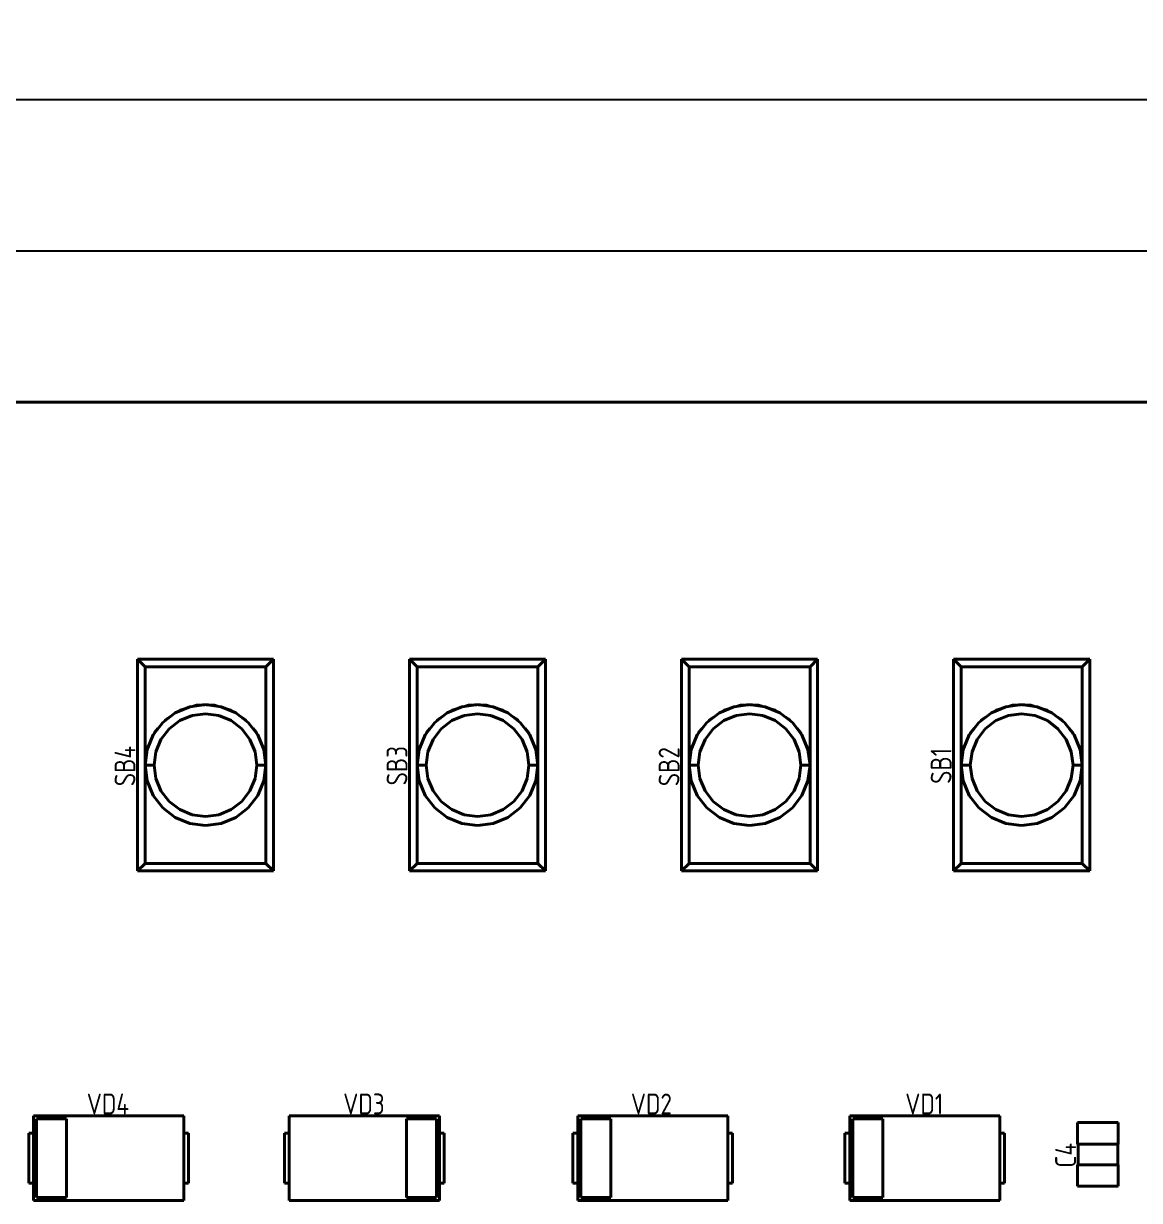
# Model space of a CAD drawing. Extents: x 193 to 1101, y 70 to 664.
# Drawn here: x 513.7 to 587.5, y 514.4 to 592.2 of the extents above; entities that cross this region are included whole.
import ezdxf

# ---------------------------------------------------------------- set-up
doc = ezdxf.new("R2010")
doc.units = 0
doc.header["$MEASUREMENT"] = 0
doc.layers.get('0').update_dxf_attribs({"linetype": 'CONTINUOUS'})
doc.layers.get('DEFPOINTS').update_dxf_attribs({"linetype": 'CONTINUOUS'})
doc.layers.add('Основная', color=7, linetype='CONTINUOUS', lineweight=40)
doc.styles.add('GOST type A0', font='', dxfattribs={"oblique": 15, "height": 3.5})
doc.styles.get('GOST type A0').set_extended_font_data('GOST type A')
doc.dimstyles.new('GOST type A', dxfattribs={"dimtxt": 3.5, "dimasz": 3, "dimexe": 2, "dimexo": 0, "dimgap": 1, "dimtad": 1, "dimtoh": 1, "dimtxsty": 'GOST type A0', "dimcen": 0, "dimazin": 2, "dimtfac": 1, "dimtmove": 0, "dimatfit": 3, "dimfxl": 1, "dimarcsym": 0})

# ---------------------------------------------------------------- blocks, each defined once
blk = doc.blocks.new('*D8')
at = {"color": 0, "lineweight": -2, "transparency": 16777216}
for p, q in [((306.792, 567.152), (306.792, 589.152)), ((626.792, 567.152), (626.792, 589.152)), ((623.792, 587.152), (309.792, 587.152))]:
    blk.add_line(p, q, dxfattribs=at)
at = {"color": 0, "transparency": 16777216}
for points in [[(309.792, 587.652), (309.792, 586.652), (306.792, 587.152)], [(623.792, 587.652), (623.792, 586.652), (626.792, 587.152)]]:
    blk.add_solid(points, dxfattribs=at)
at = {"layer": 'DEFPOINTS', "color": 0, "transparency": 16777216}
for p in [(306.792, 587.152), (306.792, 567.152), (626.792, 567.152)]:
    blk.add_point(p, dxfattribs=at)
at = {"color": 0, "transparency": 16777216, "insert": (466.792, 589.902), "char_height": 3.5, "attachment_point": 5, "style": 'GOST type A0'}
blk.add_mtext('160*', dxfattribs=at)
blk = doc.blocks.new('*D9')
at = {"color": 0, "lineweight": -2, "transparency": 16777216}
for p, q in [((316.792, 557.152), (316.792, 579.152)), ((616.792, 557.152), (616.792, 579.152)), ((613.792, 577.152), (319.792, 577.152))]:
    blk.add_line(p, q, dxfattribs=at)
at = {"color": 0, "transparency": 16777216}
for points in [[(319.792, 577.652), (319.792, 576.652), (316.792, 577.152)], [(613.792, 577.652), (613.792, 576.652), (616.792, 577.152)]]:
    blk.add_solid(points, dxfattribs=at)
at = {"layer": 'DEFPOINTS', "color": 0, "transparency": 16777216}
for p in [(316.792, 577.152), (316.792, 557.152), (616.792, 557.152)]:
    blk.add_point(p, dxfattribs=at)
at = {"color": 0, "transparency": 16777216, "insert": (466.792, 579.902), "char_height": 3.5, "attachment_point": 5, "style": 'GOST type A0'}
blk.add_mtext('150*', dxfattribs=at)

msp = doc.modelspace()

# ---------------------------------------------------------------- linework, layer by layer
at = {"layer": 'Основная'}
for p, q in [((626.792, 567.152), (306.792, 567.152)), ((524.002, 550.152), (521.242, 550.152)), ((521.242, 550.152), (521.242, 536.152)), ((521.242, 550.152), (524.002, 550.152)), ((521.242, 550.152), (521.242, 547.432)), ((521.242, 550.152), (521.742, 549.652)), ((524.002, 550.152), (521.242, 550.152)), ((521.242, 550.152), (521.242, 536.152)), ((521.242, 550.152), (524.002, 550.152)), ((521.242, 550.152), (521.242, 547.432)), ((521.242, 550.152), (521.742, 549.652)), ((521.742, 549.652), (529.742, 549.652)), ((521.742, 549.652), (521.742, 543.152)), ((521.742, 549.652), (529.742, 549.652)), ((521.742, 549.652), (521.742, 543.152)), ((527.482, 550.152), (524.002, 550.152)), ((527.482, 550.152), (524.002, 550.152)), ((527.482, 550.152), (524.002, 550.152)), ((527.482, 550.152), (524.002, 550.152)), ((530.242, 550.152), (527.482, 550.152)), ((527.482, 550.152), (530.242, 550.152)), ((530.242, 550.152), (527.482, 550.152)), ((527.482, 550.152), (530.242, 550.152)), ((530.242, 550.152), (529.742, 549.652)), ((530.242, 550.152), (529.742, 549.652)), ((529.742, 549.652), (529.742, 543.152)), ((529.742, 549.652), (529.742, 543.152)), ((530.242, 536.152), (530.242, 550.152)), ((530.242, 550.152), (530.242, 547.432)), ((530.242, 536.152), (530.242, 550.152)), ((530.242, 550.152), (530.242, 547.432)), ((542.002, 550.152), (539.242, 550.152)), ((539.242, 550.152), (539.242, 536.152)), ((539.242, 550.152), (542.002, 550.152)), ((539.242, 550.152), (539.242, 547.432)), ((539.242, 550.152), (539.742, 549.652)), ((542.002, 550.152), (539.242, 550.152)), ((539.242, 550.152), (539.242, 536.152)), ((539.242, 550.152), (542.002, 550.152)), ((539.242, 550.152), (539.242, 547.432)), ((539.242, 550.152), (539.742, 549.652)), ((539.742, 549.652), (547.742, 549.652)), ((539.742, 549.652), (539.742, 543.152)), ((539.742, 549.652), (547.742, 549.652)), ((539.742, 549.652), (539.742, 543.152)), ((545.482, 550.152), (542.002, 550.152)), ((545.482, 550.152), (542.002, 550.152)), ((545.482, 550.152), (542.002, 550.152)), ((545.482, 550.152), (542.002, 550.152)), ((548.242, 550.152), (545.482, 550.152)), ((545.482, 550.152), (548.242, 550.152)), ((548.242, 550.152), (545.482, 550.152)), ((545.482, 550.152), (548.242, 550.152)), ((548.242, 550.152), (547.742, 549.652)), ((548.242, 550.152), (547.742, 549.652)), ((547.742, 549.652), (547.742, 543.152)), ((547.742, 549.652), (547.742, 543.152)), ((548.242, 536.152), (548.242, 550.152)), ((548.242, 550.152), (548.242, 547.432)), ((548.242, 536.152), (548.242, 550.152)), ((548.242, 550.152), (548.242, 547.432)), ((560.002, 550.152), (557.242, 550.152)), ((557.242, 550.152), (557.242, 536.152)), ((557.242, 550.152), (560.002, 550.152)), ((557.242, 550.152), (557.242, 547.432)), ((557.242, 550.152), (557.742, 549.652)), ((560.002, 550.152), (557.242, 550.152)), ((557.242, 550.152), (557.242, 536.152)), ((557.242, 550.152), (560.002, 550.152)), ((557.242, 550.152), (557.242, 547.432)), ((557.242, 550.152), (557.742, 549.652)), ((557.742, 549.652), (565.742, 549.652)), ((557.742, 549.652), (557.742, 543.152)), ((557.742, 549.652), (565.742, 549.652)), ((557.742, 549.652), (557.742, 543.152)), ((563.482, 550.152), (560.002, 550.152)), ((563.482, 550.152), (560.002, 550.152)), ((563.482, 550.152), (560.002, 550.152)), ((563.482, 550.152), (560.002, 550.152)), ((566.242, 550.152), (563.482, 550.152)), ((563.482, 550.152), (566.242, 550.152)), ((566.242, 550.152), (563.482, 550.152)), ((563.482, 550.152), (566.242, 550.152)), ((566.242, 550.152), (565.742, 549.652)), ((566.242, 550.152), (565.742, 549.652)), ((565.742, 549.652), (565.742, 543.152)), ((565.742, 549.652), (565.742, 543.152)), ((566.242, 536.152), (566.242, 550.152)), ((566.242, 550.152), (566.242, 547.432)), ((566.242, 536.152), (566.242, 550.152)), ((566.242, 550.152), (566.242, 547.432)), ((578.002, 550.152), (575.242, 550.152)), ((575.242, 550.152), (575.242, 536.152)), ((575.242, 550.152), (578.002, 550.152)), ((575.242, 550.152), (575.242, 547.432)), ((575.242, 550.152), (575.742, 549.652)), ((578.002, 550.152), (575.242, 550.152)), ((575.242, 550.152), (575.242, 536.152)), ((575.242, 550.152), (578.002, 550.152)), ((575.242, 550.152), (575.242, 547.432)), ((575.242, 550.152), (575.742, 549.652)), ((575.742, 549.652), (583.742, 549.652)), ((575.742, 549.652), (575.742, 543.152)), ((575.742, 549.652), (583.742, 549.652)), ((575.742, 549.652), (575.742, 543.152)), ((581.482, 550.152), (578.002, 550.152)), ((581.482, 550.152), (578.002, 550.152)), ((581.482, 550.152), (578.002, 550.152)), ((581.482, 550.152), (578.002, 550.152)), ((584.242, 550.152), (581.482, 550.152)), ((581.482, 550.152), (584.242, 550.152)), ((584.242, 550.152), (581.482, 550.152)), ((581.482, 550.152), (584.242, 550.152)), ((584.242, 550.152), (583.742, 549.652)), ((584.242, 550.152), (583.742, 549.652)), ((583.742, 549.652), (583.742, 543.152)), ((583.742, 549.652), (583.742, 543.152)), ((584.242, 536.152), (584.242, 550.152)), ((584.242, 550.152), (584.242, 547.432)), ((584.242, 536.152), (584.242, 550.152)), ((584.242, 550.152), (584.242, 547.432)), ((521.242, 547.432), (521.242, 538.872)), ((521.242, 547.432), (521.242, 538.872)), ((530.242, 547.432), (530.242, 538.872)), ((530.242, 547.432), (530.242, 538.872)), ((539.242, 547.432), (539.242, 538.872)), ((539.242, 547.432), (539.242, 538.872)), ((548.242, 547.432), (548.242, 538.872)), ((548.242, 547.432), (548.242, 538.872)), ((557.242, 547.432), (557.242, 538.872)), ((557.242, 547.432), (557.242, 538.872)), ((566.242, 547.432), (566.242, 538.872)), ((566.242, 547.432), (566.242, 538.872)), ((575.242, 547.432), (575.242, 538.872)), ((575.242, 547.432), (575.242, 538.872)), ((584.242, 547.432), (584.242, 538.872)), ((584.242, 547.432), (584.242, 538.872)), ((523.742, 546.616), (522.914, 545.98)), ((523.742, 546.616), (522.914, 545.98)), ((524.706, 547.016), (523.742, 546.616)), ((524.706, 547.016), (523.742, 546.616)), ((524.058, 546.78), (523.918, 546.688)), ((524.058, 546.78), (523.918, 546.688)), ((524.352, 546.868), (524.058, 546.78)), ((524.352, 546.868), (524.058, 546.78)), ((525.742, 547.152), (524.706, 547.016)), ((525.742, 547.152), (524.706, 547.016)), ((525.742, 546.552), (524.862, 546.436)), ((525.742, 546.552), (524.862, 546.436)), ((525.142, 547.106), (524.944, 547.046)), ((525.142, 547.106), (524.944, 547.046)), ((525.542, 547.146), (525.142, 547.106)), ((525.542, 547.146), (525.142, 547.106)), ((525.142, 547.106), (525.142, 547.072)), ((525.142, 547.106), (525.142, 547.072)), ((525.704, 547.146), (525.542, 547.146)), ((525.704, 547.146), (525.542, 547.146)), ((525.742, 547.152), (526.778, 547.016)), ((525.742, 547.152), (526.778, 547.016)), ((525.742, 546.552), (526.622, 546.436)), ((525.742, 546.552), (526.622, 546.436)), ((525.942, 547.146), (525.78, 547.146)), ((525.942, 547.146), (525.78, 547.146)), ((525.942, 547.146), (526.342, 547.106)), ((525.942, 547.146), (526.342, 547.106)), ((526.342, 547.106), (526.342, 547.072)), ((526.342, 547.106), (526.542, 547.046)), ((526.342, 547.106), (526.342, 547.072)), ((526.342, 547.106), (526.542, 547.046)), ((526.778, 547.016), (527.742, 546.616)), ((526.778, 547.016), (527.742, 546.616)), ((527.132, 546.868), (527.426, 546.78)), ((527.132, 546.868), (527.426, 546.78)), ((527.426, 546.78), (527.568, 546.688)), ((527.426, 546.78), (527.568, 546.688)), ((527.742, 546.616), (528.57, 545.98)), ((527.742, 546.616), (528.57, 545.98)), ((541.742, 546.616), (540.914, 545.98)), ((541.742, 546.616), (540.914, 545.98)), ((542.706, 547.016), (541.742, 546.616)), ((542.706, 547.016), (541.742, 546.616)), ((542.058, 546.78), (541.918, 546.688)), ((542.058, 546.78), (541.918, 546.688)), ((542.352, 546.868), (542.058, 546.78)), ((542.352, 546.868), (542.058, 546.78)), ((543.742, 547.152), (542.706, 547.016)), ((543.742, 547.152), (542.706, 547.016)), ((543.742, 546.552), (542.862, 546.436)), ((543.742, 546.552), (542.862, 546.436)), ((543.142, 547.106), (542.944, 547.046)), ((543.142, 547.106), (542.944, 547.046)), ((543.542, 547.146), (543.142, 547.106)), ((543.542, 547.146), (543.142, 547.106)), ((543.142, 547.106), (543.142, 547.072)), ((543.142, 547.106), (543.142, 547.072)), ((543.704, 547.146), (543.542, 547.146)), ((543.704, 547.146), (543.542, 547.146)), ((543.742, 547.152), (544.778, 547.016)), ((543.742, 547.152), (544.778, 547.016)), ((543.742, 546.552), (544.622, 546.436)), ((543.742, 546.552), (544.622, 546.436)), ((543.942, 547.146), (543.78, 547.146)), ((543.942, 547.146), (543.78, 547.146)), ((543.942, 547.146), (544.342, 547.106)), ((543.942, 547.146), (544.342, 547.106)), ((544.342, 547.106), (544.342, 547.072)), ((544.342, 547.106), (544.542, 547.046)), ((544.342, 547.106), (544.342, 547.072)), ((544.342, 547.106), (544.542, 547.046)), ((544.778, 547.016), (545.742, 546.616)), ((544.778, 547.016), (545.742, 546.616)), ((545.132, 546.868), (545.426, 546.78)), ((545.132, 546.868), (545.426, 546.78)), ((545.426, 546.78), (545.568, 546.688)), ((545.426, 546.78), (545.568, 546.688)), ((545.742, 546.616), (546.57, 545.98)), ((545.742, 546.616), (546.57, 545.98)), ((559.742, 546.616), (558.914, 545.98)), ((559.742, 546.616), (558.914, 545.98)), ((560.706, 547.016), (559.742, 546.616)), ((560.706, 547.016), (559.742, 546.616)), ((560.058, 546.78), (559.918, 546.688)), ((560.058, 546.78), (559.918, 546.688)), ((560.352, 546.868), (560.058, 546.78)), ((560.352, 546.868), (560.058, 546.78)), ((561.742, 547.152), (560.706, 547.016)), ((561.742, 547.152), (560.706, 547.016)), ((561.742, 546.552), (560.862, 546.436)), ((561.742, 546.552), (560.862, 546.436)), ((561.142, 547.106), (560.944, 547.046)), ((561.142, 547.106), (560.944, 547.046)), ((561.542, 547.146), (561.142, 547.106)), ((561.542, 547.146), (561.142, 547.106)), ((561.142, 547.106), (561.142, 547.072)), ((561.142, 547.106), (561.142, 547.072)), ((561.704, 547.146), (561.542, 547.146)), ((561.704, 547.146), (561.542, 547.146)), ((561.742, 547.152), (562.778, 547.016)), ((561.742, 547.152), (562.778, 547.016)), ((561.742, 546.552), (562.622, 546.436)), ((561.742, 546.552), (562.622, 546.436)), ((561.942, 547.146), (561.78, 547.146)), ((561.942, 547.146), (561.78, 547.146)), ((561.942, 547.146), (562.342, 547.106)), ((561.942, 547.146), (562.342, 547.106)), ((562.342, 547.106), (562.342, 547.072)), ((562.342, 547.106), (562.542, 547.046)), ((562.342, 547.106), (562.342, 547.072)), ((562.342, 547.106), (562.542, 547.046)), ((562.778, 547.016), (563.742, 546.616)), ((562.778, 547.016), (563.742, 546.616)), ((563.132, 546.868), (563.426, 546.78)), ((563.132, 546.868), (563.426, 546.78)), ((563.426, 546.78), (563.568, 546.688)), ((563.426, 546.78), (563.568, 546.688)), ((563.742, 546.616), (564.57, 545.98)), ((563.742, 546.616), (564.57, 545.98)), ((577.742, 546.616), (576.914, 545.98)), ((577.742, 546.616), (576.914, 545.98)), ((578.706, 547.016), (577.742, 546.616)), ((578.706, 547.016), (577.742, 546.616)), ((578.058, 546.78), (577.918, 546.688)), ((578.058, 546.78), (577.918, 546.688)), ((578.352, 546.868), (578.058, 546.78)), ((578.352, 546.868), (578.058, 546.78)), ((579.742, 547.152), (578.706, 547.016)), ((579.742, 547.152), (578.706, 547.016)), ((579.742, 546.552), (578.862, 546.436)), ((579.742, 546.552), (578.862, 546.436)), ((579.142, 547.106), (578.944, 547.046)), ((579.142, 547.106), (578.944, 547.046)), ((579.542, 547.146), (579.142, 547.106)), ((579.542, 547.146), (579.142, 547.106)), ((579.142, 547.106), (579.142, 547.072)), ((579.142, 547.106), (579.142, 547.072)), ((579.704, 547.146), (579.542, 547.146)), ((579.704, 547.146), (579.542, 547.146)), ((579.742, 547.152), (580.778, 547.016)), ((579.742, 547.152), (580.778, 547.016)), ((579.742, 546.552), (580.622, 546.436)), ((579.742, 546.552), (580.622, 546.436)), ((579.942, 547.146), (579.78, 547.146)), ((579.942, 547.146), (579.78, 547.146)), ((579.942, 547.146), (580.342, 547.106)), ((579.942, 547.146), (580.342, 547.106)), ((580.342, 547.106), (580.342, 547.072)), ((580.342, 547.106), (580.542, 547.046)), ((580.342, 547.106), (580.342, 547.072)), ((580.342, 547.106), (580.542, 547.046)), ((580.778, 547.016), (581.742, 546.616)), ((580.778, 547.016), (581.742, 546.616)), ((581.132, 546.868), (581.426, 546.78)), ((581.132, 546.868), (581.426, 546.78)), ((581.426, 546.78), (581.568, 546.688)), ((581.426, 546.78), (581.568, 546.688)), ((581.742, 546.616), (582.57, 545.98)), ((581.742, 546.616), (582.57, 545.98)), ((522.914, 545.98), (522.278, 545.152)), ((522.914, 545.98), (522.278, 545.152)), ((523.108, 546.162), (523.026, 546.066)), ((523.108, 546.162), (523.026, 546.066)), ((523.388, 546.344), (523.108, 546.162)), ((523.388, 546.344), (523.108, 546.162)), ((524.042, 546.096), (523.338, 545.556)), ((524.042, 546.096), (523.338, 545.556)), ((524.862, 546.436), (524.042, 546.096)), ((524.862, 546.436), (524.042, 546.096)), ((526.622, 546.436), (527.442, 546.096)), ((526.622, 546.436), (527.442, 546.096)), ((527.442, 546.096), (528.146, 545.556)), ((527.442, 546.096), (528.146, 545.556)), ((528.096, 546.344), (528.376, 546.162)), ((528.096, 546.344), (528.376, 546.162)), ((528.376, 546.162), (528.458, 546.066)), ((528.376, 546.162), (528.458, 546.066)), ((528.57, 545.98), (529.206, 545.152)), ((528.57, 545.98), (529.206, 545.152)), ((540.914, 545.98), (540.278, 545.152)), ((540.914, 545.98), (540.278, 545.152)), ((541.108, 546.162), (541.026, 546.066)), ((541.108, 546.162), (541.026, 546.066)), ((541.388, 546.344), (541.108, 546.162)), ((541.388, 546.344), (541.108, 546.162)), ((542.042, 546.096), (541.338, 545.556)), ((542.042, 546.096), (541.338, 545.556)), ((542.862, 546.436), (542.042, 546.096)), ((542.862, 546.436), (542.042, 546.096)), ((544.622, 546.436), (545.442, 546.096)), ((544.622, 546.436), (545.442, 546.096)), ((545.442, 546.096), (546.146, 545.556)), ((545.442, 546.096), (546.146, 545.556)), ((546.096, 546.344), (546.376, 546.162)), ((546.096, 546.344), (546.376, 546.162)), ((546.376, 546.162), (546.458, 546.066)), ((546.376, 546.162), (546.458, 546.066)), ((546.57, 545.98), (547.206, 545.152)), ((546.57, 545.98), (547.206, 545.152)), ((558.914, 545.98), (558.278, 545.152)), ((558.914, 545.98), (558.278, 545.152)), ((559.108, 546.162), (559.026, 546.066)), ((559.108, 546.162), (559.026, 546.066)), ((559.388, 546.344), (559.108, 546.162)), ((559.388, 546.344), (559.108, 546.162)), ((560.042, 546.096), (559.338, 545.556)), ((560.042, 546.096), (559.338, 545.556)), ((560.862, 546.436), (560.042, 546.096)), ((560.862, 546.436), (560.042, 546.096)), ((562.622, 546.436), (563.442, 546.096)), ((562.622, 546.436), (563.442, 546.096)), ((563.442, 546.096), (564.146, 545.556)), ((563.442, 546.096), (564.146, 545.556)), ((564.096, 546.344), (564.376, 546.162)), ((564.096, 546.344), (564.376, 546.162)), ((564.376, 546.162), (564.458, 546.066)), ((564.376, 546.162), (564.458, 546.066)), ((564.57, 545.98), (565.206, 545.152)), ((564.57, 545.98), (565.206, 545.152)), ((576.914, 545.98), (576.278, 545.152)), ((576.914, 545.98), (576.278, 545.152)), ((577.108, 546.162), (577.026, 546.066)), ((577.108, 546.162), (577.026, 546.066)), ((577.388, 546.344), (577.108, 546.162)), ((577.388, 546.344), (577.108, 546.162)), ((578.042, 546.096), (577.338, 545.556)), ((578.042, 546.096), (577.338, 545.556)), ((578.862, 546.436), (578.042, 546.096)), ((578.862, 546.436), (578.042, 546.096)), ((580.622, 546.436), (581.442, 546.096)), ((580.622, 546.436), (581.442, 546.096)), ((581.442, 546.096), (582.146, 545.556)), ((581.442, 546.096), (582.146, 545.556)), ((582.096, 546.344), (582.376, 546.162)), ((582.096, 546.344), (582.376, 546.162)), ((582.376, 546.162), (582.458, 546.066)), ((582.376, 546.162), (582.458, 546.066)), ((582.57, 545.98), (583.206, 545.152)), ((582.57, 545.98), (583.206, 545.152)), ((522.278, 545.152), (521.878, 544.188)), ((522.278, 545.152), (521.878, 544.188)), ((522.37, 545.304), (522.336, 545.226)), ((522.37, 545.304), (522.336, 545.226)), ((522.596, 545.568), (522.37, 545.304)), ((522.596, 545.568), (522.37, 545.304)), ((523.338, 545.556), (522.798, 544.852)), ((523.338, 545.556), (522.798, 544.852)), ((528.146, 545.556), (528.686, 544.852)), ((528.146, 545.556), (528.686, 544.852)), ((528.888, 545.568), (529.114, 545.304)), ((528.888, 545.568), (529.114, 545.304)), ((529.114, 545.304), (529.15, 545.226)), ((529.114, 545.304), (529.15, 545.226)), ((529.206, 545.152), (529.606, 544.188)), ((529.206, 545.152), (529.606, 544.188)), ((540.278, 545.152), (539.878, 544.188)), ((540.278, 545.152), (539.878, 544.188)), ((540.37, 545.304), (540.336, 545.226)), ((540.37, 545.304), (540.336, 545.226)), ((540.596, 545.568), (540.37, 545.304)), ((540.596, 545.568), (540.37, 545.304)), ((541.338, 545.556), (540.798, 544.852)), ((541.338, 545.556), (540.798, 544.852)), ((546.146, 545.556), (546.686, 544.852)), ((546.146, 545.556), (546.686, 544.852)), ((546.888, 545.568), (547.114, 545.304)), ((546.888, 545.568), (547.114, 545.304)), ((547.114, 545.304), (547.15, 545.226)), ((547.114, 545.304), (547.15, 545.226)), ((547.206, 545.152), (547.606, 544.188)), ((547.206, 545.152), (547.606, 544.188)), ((558.278, 545.152), (557.878, 544.188)), ((558.278, 545.152), (557.878, 544.188)), ((558.37, 545.304), (558.336, 545.226)), ((558.37, 545.304), (558.336, 545.226)), ((558.596, 545.568), (558.37, 545.304)), ((558.596, 545.568), (558.37, 545.304)), ((559.338, 545.556), (558.798, 544.852)), ((559.338, 545.556), (558.798, 544.852)), ((564.146, 545.556), (564.686, 544.852)), ((564.146, 545.556), (564.686, 544.852)), ((564.888, 545.568), (565.114, 545.304)), ((564.888, 545.568), (565.114, 545.304)), ((565.114, 545.304), (565.15, 545.226)), ((565.114, 545.304), (565.15, 545.226)), ((565.206, 545.152), (565.606, 544.188)), ((565.206, 545.152), (565.606, 544.188)), ((576.278, 545.152), (575.878, 544.188)), ((576.278, 545.152), (575.878, 544.188)), ((576.37, 545.304), (576.336, 545.226)), ((576.37, 545.304), (576.336, 545.226)), ((576.596, 545.568), (576.37, 545.304)), ((576.596, 545.568), (576.37, 545.304)), ((577.338, 545.556), (576.798, 544.852)), ((577.338, 545.556), (576.798, 544.852)), ((582.146, 545.556), (582.686, 544.852)), ((582.146, 545.556), (582.686, 544.852)), ((582.888, 545.568), (583.114, 545.304)), ((582.888, 545.568), (583.114, 545.304)), ((583.114, 545.304), (583.15, 545.226)), ((583.114, 545.304), (583.15, 545.226)), ((583.206, 545.152), (583.606, 544.188)), ((583.206, 545.152), (583.606, 544.188)), ((521.878, 544.188), (521.742, 543.152)), ((521.878, 544.188), (521.742, 543.152)), ((521.902, 544.272), (521.896, 544.23)), ((521.902, 544.272), (521.896, 544.23)), ((522.034, 544.564), (521.902, 544.272)), ((522.034, 544.564), (521.902, 544.272)), ((522.798, 544.852), (522.458, 544.032)), ((522.798, 544.852), (522.458, 544.032)), ((528.686, 544.852), (529.026, 544.032)), ((528.686, 544.852), (529.026, 544.032)), ((529.45, 544.564), (529.582, 544.272)), ((529.45, 544.564), (529.582, 544.272)), ((529.582, 544.272), (529.588, 544.23)), ((529.582, 544.272), (529.588, 544.23)), ((529.606, 544.188), (529.742, 543.152)), ((529.606, 544.188), (529.742, 543.152)), ((539.878, 544.188), (539.742, 543.152)), ((539.878, 544.188), (539.742, 543.152)), ((539.902, 544.272), (539.896, 544.23)), ((539.902, 544.272), (539.896, 544.23)), ((540.034, 544.564), (539.902, 544.272)), ((540.034, 544.564), (539.902, 544.272)), ((540.798, 544.852), (540.458, 544.032)), ((540.798, 544.852), (540.458, 544.032)), ((546.686, 544.852), (547.026, 544.032)), ((546.686, 544.852), (547.026, 544.032)), ((547.45, 544.564), (547.582, 544.272)), ((547.45, 544.564), (547.582, 544.272)), ((547.582, 544.272), (547.588, 544.23)), ((547.582, 544.272), (547.588, 544.23)), ((547.606, 544.188), (547.742, 543.152)), ((547.606, 544.188), (547.742, 543.152)), ((557.878, 544.188), (557.742, 543.152)), ((557.878, 544.188), (557.742, 543.152)), ((557.902, 544.272), (557.896, 544.23)), ((557.902, 544.272), (557.896, 544.23)), ((558.034, 544.564), (557.902, 544.272)), ((558.034, 544.564), (557.902, 544.272)), ((558.798, 544.852), (558.458, 544.032)), ((558.798, 544.852), (558.458, 544.032)), ((564.686, 544.852), (565.026, 544.032)), ((564.686, 544.852), (565.026, 544.032)), ((565.45, 544.564), (565.582, 544.272)), ((565.45, 544.564), (565.582, 544.272)), ((565.582, 544.272), (565.588, 544.23)), ((565.582, 544.272), (565.588, 544.23)), ((565.606, 544.188), (565.742, 543.152)), ((565.606, 544.188), (565.742, 543.152)), ((575.878, 544.188), (575.742, 543.152)), ((575.878, 544.188), (575.742, 543.152)), ((575.902, 544.272), (575.896, 544.23)), ((575.902, 544.272), (575.896, 544.23)), ((576.034, 544.564), (575.902, 544.272)), ((576.034, 544.564), (575.902, 544.272)), ((576.798, 544.852), (576.458, 544.032)), ((576.798, 544.852), (576.458, 544.032)), ((582.686, 544.852), (583.026, 544.032)), ((582.686, 544.852), (583.026, 544.032)), ((583.45, 544.564), (583.582, 544.272)), ((583.45, 544.564), (583.582, 544.272)), ((583.582, 544.272), (583.588, 544.23)), ((583.582, 544.272), (583.588, 544.23)), ((583.606, 544.188), (583.742, 543.152)), ((583.606, 544.188), (583.742, 543.152)), ((522.458, 544.032), (522.342, 543.152)), ((522.458, 544.032), (522.342, 543.152)), ((529.026, 544.032), (529.142, 543.152)), ((529.026, 544.032), (529.142, 543.152)), ((540.458, 544.032), (540.342, 543.152)), ((540.458, 544.032), (540.342, 543.152)), ((547.026, 544.032), (547.142, 543.152)), ((547.026, 544.032), (547.142, 543.152)), ((558.458, 544.032), (558.342, 543.152)), ((558.458, 544.032), (558.342, 543.152)), ((565.026, 544.032), (565.142, 543.152)), ((565.026, 544.032), (565.142, 543.152)), ((576.458, 544.032), (576.342, 543.152)), ((576.458, 544.032), (576.342, 543.152)), ((583.026, 544.032), (583.142, 543.152)), ((583.026, 544.032), (583.142, 543.152)), ((521.742, 543.152), (521.742, 536.652)), ((521.742, 543.152), (521.878, 542.116)), ((521.762, 543.152), (521.742, 543.152)), ((521.742, 543.152), (521.742, 536.652)), ((521.742, 543.152), (521.878, 542.116)), ((521.762, 543.152), (521.742, 543.152)), ((521.918, 543.152), (521.762, 543.152)), ((521.822, 543.152), (521.762, 543.152)), ((521.918, 543.152), (521.762, 543.152)), ((521.822, 543.152), (521.762, 543.152)), ((521.918, 543.152), (521.822, 543.152)), ((521.918, 543.152), (521.822, 543.152)), ((522.042, 543.152), (521.918, 543.152)), ((522.042, 543.152), (521.918, 543.152)), ((522.186, 543.152), (522.042, 543.152)), ((522.186, 543.152), (522.042, 543.152)), ((522.342, 543.152), (522.186, 543.152)), ((522.342, 543.152), (522.186, 543.152)), ((522.342, 543.152), (522.458, 542.272)), ((522.342, 543.152), (522.458, 542.272)), ((529.142, 543.152), (529.026, 542.272)), ((529.142, 543.152), (529.026, 542.272)), ((529.298, 543.152), (529.142, 543.152)), ((529.298, 543.152), (529.142, 543.152)), ((529.442, 543.152), (529.298, 543.152)), ((529.442, 543.152), (529.298, 543.152)), ((529.566, 543.152), (529.442, 543.152)), ((529.566, 543.152), (529.442, 543.152)), ((529.722, 543.152), (529.566, 543.152)), ((529.662, 543.152), (529.566, 543.152)), ((529.722, 543.152), (529.566, 543.152)), ((529.662, 543.152), (529.566, 543.152)), ((529.742, 543.152), (529.606, 542.116)), ((529.742, 543.152), (529.606, 542.116)), ((529.722, 543.152), (529.662, 543.152)), ((529.722, 543.152), (529.662, 543.152)), ((529.742, 543.152), (529.722, 543.152)), ((529.742, 543.152), (529.722, 543.152)), ((529.742, 543.152), (529.742, 536.652)), ((529.742, 543.152), (529.742, 536.652)), ((539.742, 543.152), (539.742, 536.652)), ((539.742, 543.152), (539.878, 542.116)), ((539.762, 543.152), (539.742, 543.152)), ((539.742, 543.152), (539.742, 536.652)), ((539.742, 543.152), (539.878, 542.116)), ((539.762, 543.152), (539.742, 543.152)), ((539.918, 543.152), (539.762, 543.152)), ((539.822, 543.152), (539.762, 543.152)), ((539.918, 543.152), (539.762, 543.152)), ((539.822, 543.152), (539.762, 543.152)), ((539.918, 543.152), (539.822, 543.152)), ((539.918, 543.152), (539.822, 543.152)), ((540.042, 543.152), (539.918, 543.152)), ((540.042, 543.152), (539.918, 543.152)), ((540.186, 543.152), (540.042, 543.152)), ((540.186, 543.152), (540.042, 543.152)), ((540.342, 543.152), (540.186, 543.152)), ((540.342, 543.152), (540.186, 543.152)), ((540.342, 543.152), (540.458, 542.272)), ((540.342, 543.152), (540.458, 542.272)), ((547.142, 543.152), (547.026, 542.272)), ((547.142, 543.152), (547.026, 542.272)), ((547.298, 543.152), (547.142, 543.152)), ((547.298, 543.152), (547.142, 543.152)), ((547.442, 543.152), (547.298, 543.152)), ((547.442, 543.152), (547.298, 543.152)), ((547.566, 543.152), (547.442, 543.152)), ((547.566, 543.152), (547.442, 543.152)), ((547.722, 543.152), (547.566, 543.152)), ((547.662, 543.152), (547.566, 543.152)), ((547.722, 543.152), (547.566, 543.152)), ((547.662, 543.152), (547.566, 543.152)), ((547.742, 543.152), (547.606, 542.116)), ((547.742, 543.152), (547.606, 542.116)), ((547.722, 543.152), (547.662, 543.152)), ((547.722, 543.152), (547.662, 543.152)), ((547.742, 543.152), (547.722, 543.152)), ((547.742, 543.152), (547.722, 543.152)), ((547.742, 543.152), (547.742, 536.652)), ((547.742, 543.152), (547.742, 536.652)), ((557.742, 543.152), (557.742, 536.652)), ((557.742, 543.152), (557.878, 542.116)), ((557.762, 543.152), (557.742, 543.152)), ((557.742, 543.152), (557.742, 536.652)), ((557.742, 543.152), (557.878, 542.116)), ((557.762, 543.152), (557.742, 543.152)), ((557.918, 543.152), (557.762, 543.152)), ((557.822, 543.152), (557.762, 543.152)), ((557.918, 543.152), (557.762, 543.152)), ((557.822, 543.152), (557.762, 543.152)), ((557.918, 543.152), (557.822, 543.152)), ((557.918, 543.152), (557.822, 543.152)), ((558.042, 543.152), (557.918, 543.152)), ((558.042, 543.152), (557.918, 543.152)), ((558.186, 543.152), (558.042, 543.152)), ((558.186, 543.152), (558.042, 543.152)), ((558.342, 543.152), (558.186, 543.152)), ((558.342, 543.152), (558.186, 543.152)), ((558.342, 543.152), (558.458, 542.272)), ((558.342, 543.152), (558.458, 542.272)), ((565.142, 543.152), (565.026, 542.272)), ((565.142, 543.152), (565.026, 542.272)), ((565.298, 543.152), (565.142, 543.152)), ((565.298, 543.152), (565.142, 543.152)), ((565.442, 543.152), (565.298, 543.152)), ((565.442, 543.152), (565.298, 543.152)), ((565.566, 543.152), (565.442, 543.152)), ((565.566, 543.152), (565.442, 543.152)), ((565.722, 543.152), (565.566, 543.152)), ((565.662, 543.152), (565.566, 543.152)), ((565.722, 543.152), (565.566, 543.152)), ((565.662, 543.152), (565.566, 543.152)), ((565.742, 543.152), (565.606, 542.116)), ((565.742, 543.152), (565.606, 542.116)), ((565.722, 543.152), (565.662, 543.152)), ((565.722, 543.152), (565.662, 543.152)), ((565.742, 543.152), (565.722, 543.152)), ((565.742, 543.152), (565.722, 543.152)), ((565.742, 543.152), (565.742, 536.652)), ((565.742, 543.152), (565.742, 536.652)), ((575.742, 543.152), (575.742, 536.652)), ((575.742, 543.152), (575.878, 542.116)), ((575.762, 543.152), (575.742, 543.152)), ((575.742, 543.152), (575.742, 536.652)), ((575.742, 543.152), (575.878, 542.116)), ((575.762, 543.152), (575.742, 543.152)), ((575.918, 543.152), (575.762, 543.152)), ((575.822, 543.152), (575.762, 543.152)), ((575.918, 543.152), (575.762, 543.152)), ((575.822, 543.152), (575.762, 543.152)), ((575.918, 543.152), (575.822, 543.152)), ((575.918, 543.152), (575.822, 543.152)), ((576.042, 543.152), (575.918, 543.152)), ((576.042, 543.152), (575.918, 543.152)), ((576.186, 543.152), (576.042, 543.152)), ((576.186, 543.152), (576.042, 543.152)), ((576.342, 543.152), (576.186, 543.152)), ((576.342, 543.152), (576.186, 543.152)), ((576.342, 543.152), (576.458, 542.272)), ((576.342, 543.152), (576.458, 542.272)), ((583.142, 543.152), (583.026, 542.272)), ((583.142, 543.152), (583.026, 542.272)), ((583.298, 543.152), (583.142, 543.152)), ((583.298, 543.152), (583.142, 543.152)), ((583.442, 543.152), (583.298, 543.152)), ((583.442, 543.152), (583.298, 543.152)), ((583.566, 543.152), (583.442, 543.152)), ((583.566, 543.152), (583.442, 543.152)), ((583.722, 543.152), (583.566, 543.152)), ((583.662, 543.152), (583.566, 543.152)), ((583.722, 543.152), (583.566, 543.152)), ((583.662, 543.152), (583.566, 543.152)), ((583.742, 543.152), (583.606, 542.116)), ((583.742, 543.152), (583.606, 542.116)), ((583.722, 543.152), (583.662, 543.152)), ((583.722, 543.152), (583.662, 543.152)), ((583.742, 543.152), (583.722, 543.152)), ((583.742, 543.152), (583.722, 543.152)), ((583.742, 543.152), (583.742, 536.652)), ((583.742, 543.152), (583.742, 536.652)), ((521.878, 542.116), (522.278, 541.152)), ((521.878, 542.116), (522.278, 541.152)), ((522.458, 542.272), (522.798, 541.452)), ((522.458, 542.272), (522.798, 541.452)), ((529.026, 542.272), (528.686, 541.452)), ((529.026, 542.272), (528.686, 541.452)), ((529.606, 542.116), (529.206, 541.152)), ((529.606, 542.116), (529.206, 541.152)), ((539.878, 542.116), (540.278, 541.152)), ((539.878, 542.116), (540.278, 541.152)), ((540.458, 542.272), (540.798, 541.452)), ((540.458, 542.272), (540.798, 541.452)), ((547.026, 542.272), (546.686, 541.452)), ((547.026, 542.272), (546.686, 541.452)), ((547.606, 542.116), (547.206, 541.152)), ((547.606, 542.116), (547.206, 541.152)), ((557.878, 542.116), (558.278, 541.152)), ((557.878, 542.116), (558.278, 541.152)), ((558.458, 542.272), (558.798, 541.452)), ((558.458, 542.272), (558.798, 541.452)), ((565.026, 542.272), (564.686, 541.452)), ((565.026, 542.272), (564.686, 541.452)), ((565.606, 542.116), (565.206, 541.152)), ((565.606, 542.116), (565.206, 541.152)), ((575.878, 542.116), (576.278, 541.152)), ((575.878, 542.116), (576.278, 541.152)), ((576.458, 542.272), (576.798, 541.452)), ((576.458, 542.272), (576.798, 541.452)), ((583.026, 542.272), (582.686, 541.452)), ((583.026, 542.272), (582.686, 541.452)), ((583.606, 542.116), (583.206, 541.152)), ((583.606, 542.116), (583.206, 541.152)), ((522.278, 541.152), (522.914, 540.324)), ((522.278, 541.152), (522.914, 540.324)), ((522.798, 541.452), (523.338, 540.748)), ((522.798, 541.452), (523.338, 540.748)), ((528.686, 541.452), (528.146, 540.748)), ((528.686, 541.452), (528.146, 540.748)), ((529.206, 541.152), (528.57, 540.324)), ((529.206, 541.152), (528.57, 540.324)), ((540.278, 541.152), (540.914, 540.324)), ((540.278, 541.152), (540.914, 540.324)), ((540.798, 541.452), (541.338, 540.748)), ((540.798, 541.452), (541.338, 540.748)), ((546.686, 541.452), (546.146, 540.748)), ((546.686, 541.452), (546.146, 540.748)), ((547.206, 541.152), (546.57, 540.324)), ((547.206, 541.152), (546.57, 540.324)), ((558.278, 541.152), (558.914, 540.324)), ((558.278, 541.152), (558.914, 540.324)), ((558.798, 541.452), (559.338, 540.748)), ((558.798, 541.452), (559.338, 540.748)), ((564.686, 541.452), (564.146, 540.748)), ((564.686, 541.452), (564.146, 540.748)), ((565.206, 541.152), (564.57, 540.324)), ((565.206, 541.152), (564.57, 540.324)), ((576.278, 541.152), (576.914, 540.324)), ((576.278, 541.152), (576.914, 540.324)), ((576.798, 541.452), (577.338, 540.748)), ((576.798, 541.452), (577.338, 540.748)), ((582.686, 541.452), (582.146, 540.748)), ((582.686, 541.452), (582.146, 540.748)), ((583.206, 541.152), (582.57, 540.324)), ((583.206, 541.152), (582.57, 540.324)), ((522.914, 540.324), (523.742, 539.688)), ((522.914, 540.324), (523.742, 539.688)), ((523.338, 540.748), (524.042, 540.208)), ((523.338, 540.748), (524.042, 540.208)), ((528.146, 540.748), (527.442, 540.208)), ((528.146, 540.748), (527.442, 540.208)), ((528.57, 540.324), (527.742, 539.688)), ((528.57, 540.324), (527.742, 539.688)), ((540.914, 540.324), (541.742, 539.688)), ((540.914, 540.324), (541.742, 539.688)), ((541.338, 540.748), (542.042, 540.208)), ((541.338, 540.748), (542.042, 540.208)), ((546.146, 540.748), (545.442, 540.208)), ((546.146, 540.748), (545.442, 540.208)), ((546.57, 540.324), (545.742, 539.688)), ((546.57, 540.324), (545.742, 539.688)), ((558.914, 540.324), (559.742, 539.688)), ((558.914, 540.324), (559.742, 539.688)), ((559.338, 540.748), (560.042, 540.208)), ((559.338, 540.748), (560.042, 540.208)), ((564.146, 540.748), (563.442, 540.208)), ((564.146, 540.748), (563.442, 540.208)), ((564.57, 540.324), (563.742, 539.688)), ((564.57, 540.324), (563.742, 539.688)), ((576.914, 540.324), (577.742, 539.688)), ((576.914, 540.324), (577.742, 539.688)), ((577.338, 540.748), (578.042, 540.208)), ((577.338, 540.748), (578.042, 540.208)), ((582.146, 540.748), (581.442, 540.208)), ((582.146, 540.748), (581.442, 540.208)), ((582.57, 540.324), (581.742, 539.688)), ((582.57, 540.324), (581.742, 539.688)), ((523.742, 539.688), (524.706, 539.288)), ((523.742, 539.688), (524.706, 539.288)), ((524.042, 540.208), (524.862, 539.868)), ((524.042, 540.208), (524.862, 539.868)), ((524.862, 539.868), (525.742, 539.752)), ((524.862, 539.868), (525.742, 539.752)), ((526.622, 539.868), (525.742, 539.752)), ((526.622, 539.868), (525.742, 539.752)), ((527.442, 540.208), (526.622, 539.868)), ((527.442, 540.208), (526.622, 539.868)), ((527.742, 539.688), (526.778, 539.288)), ((527.742, 539.688), (526.778, 539.288)), ((541.742, 539.688), (542.706, 539.288)), ((541.742, 539.688), (542.706, 539.288)), ((542.042, 540.208), (542.862, 539.868)), ((542.042, 540.208), (542.862, 539.868)), ((542.862, 539.868), (543.742, 539.752)), ((542.862, 539.868), (543.742, 539.752)), ((544.622, 539.868), (543.742, 539.752)), ((544.622, 539.868), (543.742, 539.752)), ((545.442, 540.208), (544.622, 539.868)), ((545.442, 540.208), (544.622, 539.868)), ((545.742, 539.688), (544.778, 539.288)), ((545.742, 539.688), (544.778, 539.288)), ((559.742, 539.688), (560.706, 539.288)), ((559.742, 539.688), (560.706, 539.288)), ((560.042, 540.208), (560.862, 539.868)), ((560.042, 540.208), (560.862, 539.868)), ((560.862, 539.868), (561.742, 539.752)), ((560.862, 539.868), (561.742, 539.752)), ((562.622, 539.868), (561.742, 539.752)), ((562.622, 539.868), (561.742, 539.752)), ((563.442, 540.208), (562.622, 539.868)), ((563.442, 540.208), (562.622, 539.868)), ((563.742, 539.688), (562.778, 539.288)), ((563.742, 539.688), (562.778, 539.288)), ((577.742, 539.688), (578.706, 539.288)), ((577.742, 539.688), (578.706, 539.288)), ((578.042, 540.208), (578.862, 539.868)), ((578.042, 540.208), (578.862, 539.868)), ((578.862, 539.868), (579.742, 539.752)), ((578.862, 539.868), (579.742, 539.752)), ((580.622, 539.868), (579.742, 539.752)), ((580.622, 539.868), (579.742, 539.752)), ((581.442, 540.208), (580.622, 539.868)), ((581.442, 540.208), (580.622, 539.868)), ((581.742, 539.688), (580.778, 539.288)), ((581.742, 539.688), (580.778, 539.288)), ((521.242, 538.872), (521.242, 536.152)), ((521.242, 538.872), (521.242, 536.152)), ((524.706, 539.288), (525.742, 539.152)), ((524.706, 539.288), (525.742, 539.152)), ((526.778, 539.288), (525.742, 539.152)), ((526.778, 539.288), (525.742, 539.152)), ((530.242, 538.872), (530.242, 536.152)), ((530.242, 538.872), (530.242, 536.152)), ((539.242, 538.872), (539.242, 536.152)), ((539.242, 538.872), (539.242, 536.152)), ((542.706, 539.288), (543.742, 539.152)), ((542.706, 539.288), (543.742, 539.152)), ((544.778, 539.288), (543.742, 539.152)), ((544.778, 539.288), (543.742, 539.152)), ((548.242, 538.872), (548.242, 536.152)), ((548.242, 538.872), (548.242, 536.152)), ((557.242, 538.872), (557.242, 536.152)), ((557.242, 538.872), (557.242, 536.152)), ((560.706, 539.288), (561.742, 539.152)), ((560.706, 539.288), (561.742, 539.152)), ((562.778, 539.288), (561.742, 539.152)), ((562.778, 539.288), (561.742, 539.152)), ((566.242, 538.872), (566.242, 536.152)), ((566.242, 538.872), (566.242, 536.152)), ((575.242, 538.872), (575.242, 536.152)), ((575.242, 538.872), (575.242, 536.152)), ((578.706, 539.288), (579.742, 539.152)), ((578.706, 539.288), (579.742, 539.152)), ((580.778, 539.288), (579.742, 539.152)), ((580.778, 539.288), (579.742, 539.152)), ((584.242, 538.872), (584.242, 536.152)), ((584.242, 538.872), (584.242, 536.152)), ((521.742, 536.652), (521.242, 536.152)), ((521.742, 536.652), (521.242, 536.152)), ((521.742, 536.652), (529.742, 536.652)), ((521.742, 536.652), (529.742, 536.652)), ((529.742, 536.652), (530.242, 536.152)), ((529.742, 536.652), (530.242, 536.152)), ((539.742, 536.652), (539.242, 536.152)), ((539.742, 536.652), (539.242, 536.152)), ((539.742, 536.652), (547.742, 536.652)), ((539.742, 536.652), (547.742, 536.652)), ((547.742, 536.652), (548.242, 536.152)), ((547.742, 536.652), (548.242, 536.152)), ((557.742, 536.652), (557.242, 536.152)), ((557.742, 536.652), (557.242, 536.152)), ((557.742, 536.652), (565.742, 536.652)), ((557.742, 536.652), (565.742, 536.652)), ((565.742, 536.652), (566.242, 536.152)), ((565.742, 536.652), (566.242, 536.152)), ((575.742, 536.652), (575.242, 536.152)), ((575.742, 536.652), (575.242, 536.152)), ((575.742, 536.652), (583.742, 536.652)), ((575.742, 536.652), (583.742, 536.652)), ((583.742, 536.652), (584.242, 536.152)), ((583.742, 536.652), (584.242, 536.152)), ((521.242, 536.152), (527.482, 536.152)), ((524.002, 536.152), (521.242, 536.152)), ((521.242, 536.152), (527.482, 536.152)), ((524.002, 536.152), (521.242, 536.152)), ((527.482, 536.152), (524.002, 536.152)), ((527.482, 536.152), (524.002, 536.152)), ((527.482, 536.152), (530.242, 536.152)), ((527.482, 536.152), (530.242, 536.152)), ((527.482, 536.152), (530.242, 536.152)), ((527.482, 536.152), (530.242, 536.152)), ((539.242, 536.152), (545.482, 536.152)), ((542.002, 536.152), (539.242, 536.152)), ((539.242, 536.152), (545.482, 536.152)), ((542.002, 536.152), (539.242, 536.152)), ((545.482, 536.152), (542.002, 536.152)), ((545.482, 536.152), (542.002, 536.152)), ((545.482, 536.152), (548.242, 536.152)), ((545.482, 536.152), (548.242, 536.152)), ((545.482, 536.152), (548.242, 536.152)), ((545.482, 536.152), (548.242, 536.152)), ((557.242, 536.152), (563.482, 536.152)), ((560.002, 536.152), (557.242, 536.152)), ((557.242, 536.152), (563.482, 536.152)), ((560.002, 536.152), (557.242, 536.152)), ((563.482, 536.152), (560.002, 536.152)), ((563.482, 536.152), (560.002, 536.152)), ((563.482, 536.152), (566.242, 536.152)), ((563.482, 536.152), (566.242, 536.152)), ((563.482, 536.152), (566.242, 536.152)), ((563.482, 536.152), (566.242, 536.152)), ((575.242, 536.152), (581.482, 536.152)), ((578.002, 536.152), (575.242, 536.152)), ((575.242, 536.152), (581.482, 536.152)), ((578.002, 536.152), (575.242, 536.152)), ((581.482, 536.152), (578.002, 536.152)), ((581.482, 536.152), (578.002, 536.152)), ((581.482, 536.152), (584.242, 536.152)), ((581.482, 536.152), (584.242, 536.152)), ((581.482, 536.152), (584.242, 536.152)), ((581.482, 536.152), (584.242, 536.152)), ((524.299, 519.946), (514.367, 519.946)), ((514.367, 519.946), (514.367, 518.804)), ((514.367, 514.358), (514.367, 519.946)), ((514.367, 519.946), (524.299, 519.946)), ((524.299, 519.946), (514.367, 519.946)), ((514.367, 519.946), (514.367, 518.804)), ((514.367, 514.358), (514.367, 519.946)), ((514.367, 519.946), (524.299, 519.946)), ((514.565, 514.556), (514.565, 519.748)), ((514.565, 519.748), (516.553, 519.748)), ((514.565, 514.556), (514.565, 519.748)), ((514.565, 519.748), (516.553, 519.748)), ((516.553, 514.556), (516.553, 519.748)), ((516.553, 514.556), (516.553, 519.748)), ((524.299, 518.804), (524.299, 519.946)), ((524.299, 514.358), (524.299, 519.946)), ((524.299, 518.804), (524.299, 519.946)), ((524.299, 514.358), (524.299, 519.946)), ((541.217, 519.946), (531.285, 519.946)), ((531.285, 519.946), (531.285, 518.804)), ((531.285, 519.946), (531.285, 514.358)), ((541.217, 519.946), (531.285, 519.946)), ((541.217, 519.946), (531.285, 519.946)), ((531.285, 519.946), (531.285, 518.804)), ((531.285, 519.946), (531.285, 514.358)), ((541.217, 519.946), (531.285, 519.946)), ((539.031, 519.748), (539.031, 514.556)), ((541.019, 519.748), (539.031, 519.748)), ((539.031, 519.748), (539.031, 514.556)), ((541.019, 519.748), (539.031, 519.748)), ((541.019, 519.748), (541.019, 514.556)), ((541.019, 519.748), (541.019, 514.556)), ((541.217, 518.804), (541.217, 519.946)), ((541.217, 519.946), (541.217, 514.358)), ((541.217, 518.804), (541.217, 519.946)), ((541.217, 519.946), (541.217, 514.358)), ((560.299, 519.946), (550.367, 519.946)), ((550.367, 519.946), (550.367, 518.804)), ((550.367, 514.358), (550.367, 519.946)), ((550.367, 519.946), (560.299, 519.946)), ((560.299, 519.946), (550.367, 519.946)), ((550.367, 519.946), (550.367, 518.804)), ((550.367, 514.358), (550.367, 519.946)), ((550.367, 519.946), (560.299, 519.946)), ((550.565, 514.556), (550.565, 519.748)), ((550.565, 519.748), (552.553, 519.748)), ((550.565, 514.556), (550.565, 519.748)), ((550.565, 519.748), (552.553, 519.748)), ((552.553, 514.556), (552.553, 519.748)), ((552.553, 514.556), (552.553, 519.748)), ((560.299, 518.804), (560.299, 519.946)), ((560.299, 514.358), (560.299, 519.946)), ((560.299, 518.804), (560.299, 519.946)), ((560.299, 514.358), (560.299, 519.946)), ((578.299, 519.946), (568.367, 519.946)), ((568.367, 519.946), (568.367, 518.804)), ((568.367, 514.358), (568.367, 519.946)), ((568.367, 519.946), (578.299, 519.946)), ((578.299, 519.946), (568.367, 519.946)), ((568.367, 519.946), (568.367, 518.804)), ((568.367, 514.358), (568.367, 519.946)), ((568.367, 519.946), (578.299, 519.946)), ((568.565, 514.556), (568.565, 519.748)), ((568.565, 519.748), (570.553, 519.748)), ((568.565, 514.556), (568.565, 519.748)), ((568.565, 519.748), (570.553, 519.748)), ((570.553, 514.556), (570.553, 519.748)), ((570.553, 514.556), (570.553, 519.748)), ((578.299, 518.804), (578.299, 519.946)), ((578.299, 514.358), (578.299, 519.946)), ((578.299, 518.804), (578.299, 519.946)), ((578.299, 514.358), (578.299, 519.946)), ((586.138, 519.513), (583.446, 519.513)), ((583.446, 519.513), (583.446, 518.091)), ((583.446, 518.091), (583.446, 519.513)), ((583.446, 519.513), (586.138, 519.513)), ((586.138, 519.513), (583.446, 519.513)), ((583.446, 519.513), (583.446, 518.091)), ((583.446, 518.091), (583.446, 519.513)), ((583.446, 519.513), (586.138, 519.513)), ((586.138, 518.091), (586.138, 519.513)), ((586.138, 518.091), (586.138, 519.513)), ((586.138, 518.091), (586.138, 519.513)), ((586.138, 518.091), (586.138, 519.513)), ((514.367, 518.804), (514.049, 518.804)), ((514.049, 518.804), (514.049, 515.5)), ((514.049, 518.804), (514.049, 515.5)), ((514.049, 518.804), (514.367, 518.804)), ((514.367, 518.804), (514.049, 518.804)), ((514.049, 518.804), (514.049, 515.5)), ((514.049, 518.804), (514.049, 515.5)), ((514.049, 518.804), (514.367, 518.804)), ((524.617, 518.804), (524.299, 518.804)), ((524.299, 518.804), (524.617, 518.804)), ((524.617, 518.804), (524.299, 518.804)), ((524.299, 518.804), (524.617, 518.804)), ((524.617, 515.5), (524.617, 518.804)), ((524.617, 518.804), (524.617, 515.5)), ((524.617, 515.5), (524.617, 518.804)), ((524.617, 518.804), (524.617, 515.5)), ((531.285, 518.804), (530.967, 518.804)), ((530.967, 518.804), (530.967, 515.5)), ((530.967, 515.5), (530.967, 518.804)), ((531.285, 518.804), (530.967, 518.804)), ((531.285, 518.804), (530.967, 518.804)), ((530.967, 518.804), (530.967, 515.5)), ((530.967, 515.5), (530.967, 518.804)), ((531.285, 518.804), (530.967, 518.804)), ((541.535, 518.804), (541.217, 518.804)), ((541.535, 518.804), (541.217, 518.804)), ((541.535, 518.804), (541.217, 518.804)), ((541.535, 518.804), (541.217, 518.804)), ((541.535, 515.5), (541.535, 518.804)), ((541.535, 515.5), (541.535, 518.804)), ((541.535, 515.5), (541.535, 518.804)), ((541.535, 515.5), (541.535, 518.804)), ((550.367, 518.804), (550.049, 518.804)), ((550.049, 518.804), (550.049, 515.5)), ((550.049, 518.804), (550.049, 515.5)), ((550.049, 518.804), (550.367, 518.804)), ((550.367, 518.804), (550.049, 518.804)), ((550.049, 518.804), (550.049, 515.5)), ((550.049, 518.804), (550.049, 515.5)), ((550.049, 518.804), (550.367, 518.804)), ((560.617, 518.804), (560.299, 518.804)), ((560.299, 518.804), (560.617, 518.804)), ((560.617, 518.804), (560.299, 518.804)), ((560.299, 518.804), (560.617, 518.804)), ((560.617, 515.5), (560.617, 518.804)), ((560.617, 518.804), (560.617, 515.5)), ((560.617, 515.5), (560.617, 518.804)), ((560.617, 518.804), (560.617, 515.5)), ((568.367, 518.804), (568.049, 518.804)), ((568.049, 518.804), (568.049, 515.5)), ((568.049, 518.804), (568.049, 515.5)), ((568.049, 518.804), (568.367, 518.804)), ((568.367, 518.804), (568.049, 518.804)), ((568.049, 518.804), (568.049, 515.5)), ((568.049, 518.804), (568.049, 515.5)), ((568.049, 518.804), (568.367, 518.804)), ((578.617, 518.804), (578.299, 518.804)), ((578.299, 518.804), (578.617, 518.804)), ((578.617, 518.804), (578.299, 518.804)), ((578.299, 518.804), (578.617, 518.804)), ((578.617, 515.5), (578.617, 518.804)), ((578.617, 518.804), (578.617, 515.5)), ((578.617, 515.5), (578.617, 518.804)), ((578.617, 518.804), (578.617, 515.5)), ((583.446, 518.091), (583.484, 518.091)), ((583.446, 518.091), (586.138, 518.091)), ((583.446, 518.091), (583.484, 518.091)), ((583.446, 518.091), (586.138, 518.091)), ((583.484, 518.091), (583.484, 516.719)), ((583.484, 516.719), (583.484, 518.091)), ((583.484, 518.091), (583.484, 516.719)), ((583.484, 516.719), (583.484, 518.091)), ((586.1, 516.719), (586.1, 518.091)), ((586.1, 518.091), (586.138, 518.091)), ((586.1, 516.719), (586.1, 518.091)), ((586.1, 516.719), (586.1, 518.091)), ((586.1, 518.091), (586.138, 518.091)), ((586.1, 516.719), (586.1, 518.091)), ((583.484, 516.719), (583.446, 516.719)), ((583.446, 516.719), (583.446, 515.297)), ((583.446, 515.297), (583.446, 516.719)), ((583.446, 516.719), (586.138, 516.719)), ((583.484, 516.719), (583.446, 516.719)), ((583.446, 516.719), (583.446, 515.297)), ((583.446, 515.297), (583.446, 516.719)), ((583.446, 516.719), (586.138, 516.719)), ((586.138, 516.719), (586.1, 516.719)), ((586.138, 516.719), (586.1, 516.719)), ((586.138, 515.297), (586.138, 516.719)), ((586.138, 515.297), (586.138, 516.719)), ((586.138, 515.297), (586.138, 516.719)), ((586.138, 515.297), (586.138, 516.719)), ((514.049, 515.5), (514.367, 515.5)), ((514.049, 515.5), (514.367, 515.5)), ((514.049, 515.5), (514.367, 515.5)), ((514.049, 515.5), (514.367, 515.5)), ((514.367, 515.5), (514.367, 514.358)), ((514.367, 515.5), (514.367, 514.358)), ((524.299, 515.5), (524.617, 515.5)), ((524.299, 514.358), (524.299, 515.5)), ((524.299, 515.5), (524.617, 515.5)), ((524.299, 515.5), (524.617, 515.5)), ((524.299, 514.358), (524.299, 515.5)), ((524.299, 515.5), (524.617, 515.5)), ((530.967, 515.5), (531.285, 515.5)), ((531.285, 515.5), (530.967, 515.5)), ((530.967, 515.5), (531.285, 515.5)), ((531.285, 515.5), (530.967, 515.5)), ((531.285, 515.5), (531.285, 514.358)), ((531.285, 515.5), (531.285, 514.358)), ((541.217, 514.358), (541.217, 515.5)), ((541.217, 515.5), (541.535, 515.5)), ((541.535, 515.5), (541.217, 515.5)), ((541.217, 514.358), (541.217, 515.5)), ((541.217, 515.5), (541.535, 515.5)), ((541.535, 515.5), (541.217, 515.5)), ((550.049, 515.5), (550.367, 515.5)), ((550.049, 515.5), (550.367, 515.5)), ((550.049, 515.5), (550.367, 515.5)), ((550.049, 515.5), (550.367, 515.5)), ((550.367, 515.5), (550.367, 514.358)), ((550.367, 515.5), (550.367, 514.358)), ((560.299, 515.5), (560.617, 515.5)), ((560.299, 514.358), (560.299, 515.5)), ((560.299, 515.5), (560.617, 515.5)), ((560.299, 515.5), (560.617, 515.5)), ((560.299, 514.358), (560.299, 515.5)), ((560.299, 515.5), (560.617, 515.5)), ((568.049, 515.5), (568.367, 515.5)), ((568.049, 515.5), (568.367, 515.5)), ((568.049, 515.5), (568.367, 515.5)), ((568.049, 515.5), (568.367, 515.5)), ((568.367, 515.5), (568.367, 514.358)), ((568.367, 515.5), (568.367, 514.358)), ((578.299, 515.5), (578.617, 515.5)), ((578.299, 514.358), (578.299, 515.5)), ((578.299, 515.5), (578.617, 515.5)), ((578.299, 515.5), (578.617, 515.5)), ((578.299, 514.358), (578.299, 515.5)), ((578.299, 515.5), (578.617, 515.5)), ((514.565, 514.556), (516.553, 514.556)), ((514.565, 514.556), (516.553, 514.556)), ((541.019, 514.556), (539.031, 514.556)), ((541.019, 514.556), (539.031, 514.556)), ((550.565, 514.556), (552.553, 514.556)), ((550.565, 514.556), (552.553, 514.556)), ((568.565, 514.556), (570.553, 514.556)), ((568.565, 514.556), (570.553, 514.556)), ((583.446, 515.297), (586.138, 515.297)), ((583.446, 515.297), (586.138, 515.297)), ((583.446, 515.297), (586.138, 515.297)), ((583.446, 515.297), (586.138, 515.297)), ((514.367, 514.358), (524.299, 514.358)), ((514.367, 514.358), (524.299, 514.358)), ((514.367, 514.358), (524.299, 514.358)), ((514.367, 514.358), (524.299, 514.358)), ((531.285, 514.358), (541.217, 514.358)), ((541.217, 514.358), (531.285, 514.358)), ((531.285, 514.358), (541.217, 514.358)), ((541.217, 514.358), (531.285, 514.358)), ((550.367, 514.358), (560.299, 514.358)), ((550.367, 514.358), (560.299, 514.358)), ((550.367, 514.358), (560.299, 514.358)), ((550.367, 514.358), (560.299, 514.358)), ((568.367, 514.358), (578.299, 514.358)), ((568.367, 514.358), (578.299, 514.358)), ((568.367, 514.358), (578.299, 514.358)), ((568.367, 514.358), (578.299, 514.358))]:
    msp.add_line(p, q, dxfattribs=at)

# ---------------------------------------------------------------- texts
at = {"style": 'GOST type A0'}
for s, p in [('SB4', (521.105, 541.758)), ('SB3', (539.105, 541.809)), ('SB2', (557.105, 541.758)), ('SB1', (575.105, 541.912)), ('C4', (583.342, 516.527))]:
    msp.add_text(s, height=1.3796, rotation=90, dxfattribs=at).set_placement(p)
for s, p in [('VD4', (517.887, 520.051)), ('VD3', (534.856, 520.05)), ('VD2', (553.887, 520.051)), ('VD1', (572.041, 520.051))]:
    msp.add_text(s, height=1.3796, dxfattribs=at).set_placement(p)

# ---------------------------------------------------------------- dimensions: what is measured, and where the dimension line sits
for base, p1, p2, text, picture, middle in [((306.792, 587.152), (626.792, 567.152), (306.792, 567.152), '160*', '*D8', (466.792, 589.902)), ((316.792, 577.152), (616.792, 557.152), (316.792, 557.152), '150*', '*D9', (466.792, 579.902))]:
    dim = msp.add_linear_dim(base=base, p1=p1, p2=p2, text=text, dimstyle='GOST type A')
    dim.commit()
    dim.dimension.update_dxf_attribs({"geometry": picture, "text_midpoint": middle})

doc.saveas('drawing.dxf')
